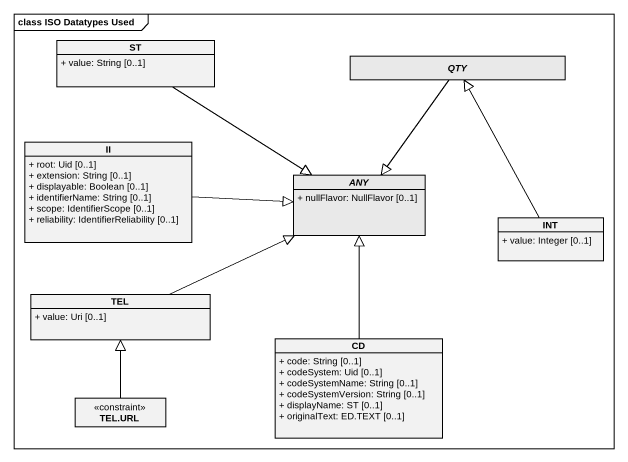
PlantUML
@startuml
mainframe class ISO Datatypes Used
hide circle
hide empty members
skinparam classAttributeIconSize 0
class ST {
  + value: String [0..1]
}
abstract class QTY #E9E9E9
class II {
  + root: Uid [0..1]
  + extension: String [0..1]
  + displayable: Boolean [0..1]
  + identifierName: String [0..1]
  + scope: IdentifierScope [0..1]
  + reliability: IdentifierReliability [0..1]
}
abstract class ANY #E9E9E9 {
  + nullFlavor: NullFlavor [0..1]
}
class INT {
  + value: Integer [0..1]
}
class TEL {
  + value: Uri [0..1]
}
class CD {
  + code: String [0..1]
  + codeSystem: Uid [0..1]
  + codeSystemName: String [0..1]
  + codeSystemVersion: String [0..1]
  + displayName: ST [0..1]
  + originalText: ED.TEXT [0..1]
}
class "TEL.URL" as TEL_URL <<constraint>>
ST --|> ANY
QTY --|> ANY
II -right-|> ANY
INT -up-|> QTY
TEL -right-|> ANY
CD -up-|> ANY
TEL_URL -up-|> TEL
@enduml
